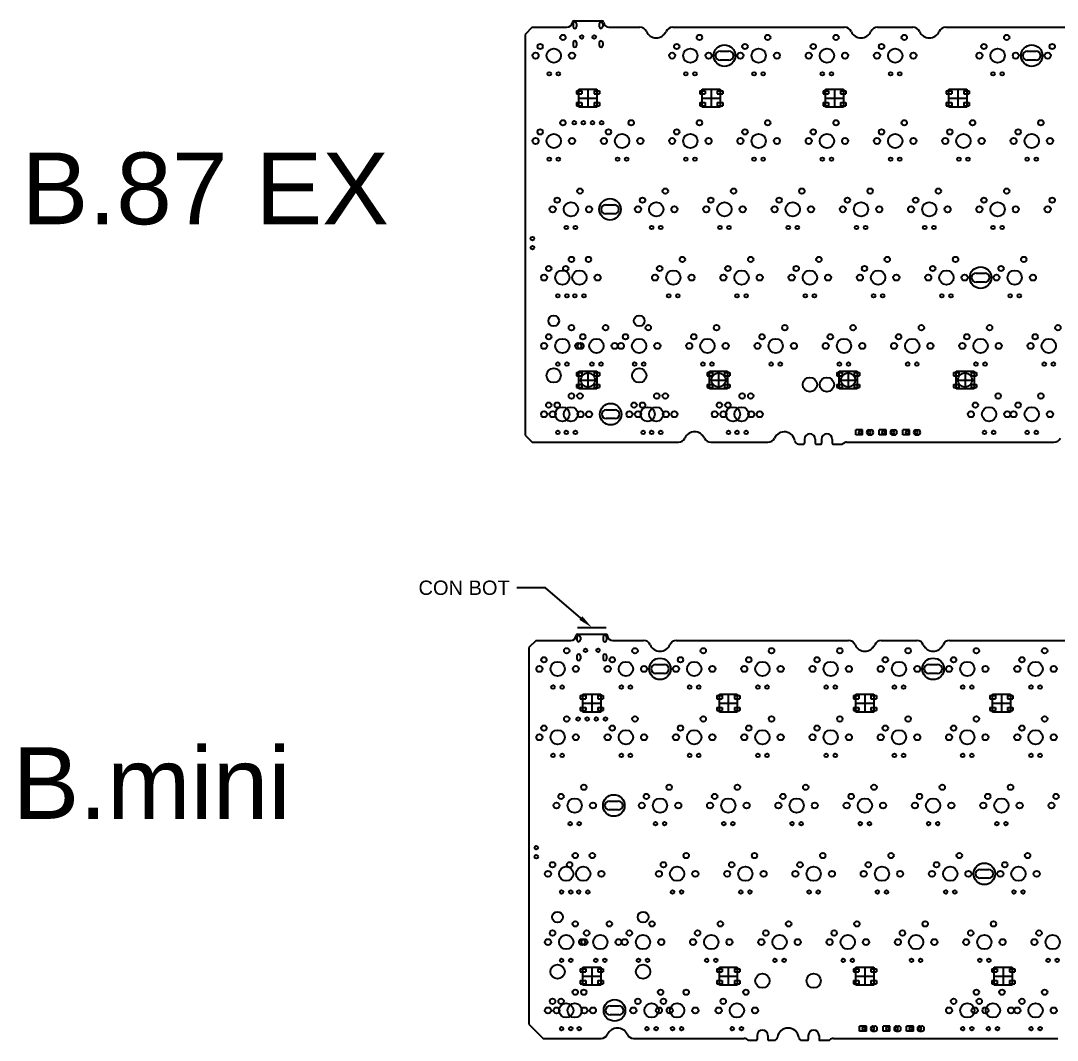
# Model space of a CAD drawing. Header units: millimetres. Extents: x 439 to 1009, y -254 to 714.
# Drawn here: x 442.2 to 731.4, y 246.3 to 530.6 of the extents above; entities that cross this region are included whole.
import ezdxf
from ezdxf import colors
from ezdxf.entities.mleader import LeaderData, LeaderLine
from ezdxf.math import Vec2, Vec3

# ---------------------------------------------------------------- set-up
doc = ezdxf.new("R2010")
doc.units = ezdxf.units.MM
doc.layers.add('b87ex', color=220, linetype='Continuous')
doc.layers.add('bmini', color=150, linetype='Continuous')
doc.styles.get("Standard").update_dxf_attribs({"font": 'arial.ttf'})

msp = doc.modelspace()

# ---------------------------------------------------------------- linework, layer by layer
at = {"layer": 'b87ex', "color": 2}
for p, q in [((596.31, 529.8), (596.31, 529)), ((597.31, 529.8), (597.31, 529)), ((603.61, 529.8), (603.61, 529)), ((604.61, 529.8), (604.61, 529)), ((596.31, 524.55), (596.31, 523.75)), ((597.31, 524.55), (597.31, 523.75)), ((603.61, 524.55), (603.61, 523.75)), ((604.61, 524.55), (604.61, 523.75)), ((677.08, 416.53), (675.18, 416.53)), ((675.18, 415.13), (675.18, 416.53)), ((677.08, 415.13), (677.08, 416.53)), ((678.92, 416.53), (679.43, 416.53)), ((683.66, 416.53), (681.76, 416.53)), ((681.76, 415.13), (681.76, 416.53)), ((683.66, 415.13), (683.66, 416.53)), ((685.5, 416.53), (686.01, 416.53)), ((690.19, 416.53), (688.28, 416.53)), ((688.28, 415.13), (688.28, 416.53)), ((690.19, 415.13), (690.19, 416.53)), ((692.03, 416.53), (692.54, 416.53)), ((677.08, 415.13), (675.18, 415.13)), ((678.92, 415.13), (679.43, 415.13)), ((683.66, 415.13), (681.76, 415.13)), ((685.5, 415.13), (686.01, 415.13)), ((690.19, 415.13), (688.28, 415.13)), ((692.03, 415.13), (692.54, 415.13))]:
    msp.add_line(p, q, dxfattribs=at)
at = {"layer": 'b87ex'}
for p, q in [((596.6, 530.65), (604.33, 530.65)), ((584.91, 528.85), (582.91, 526.85)), ((582.91, 526.85), (582.91, 415.09)), ((584.91, 528.85), (594.61, 528.85)), ((606.32, 528.85), (614.93, 528.85)), ((624.1, 528.85), (672.08, 528.85)), ((681.25, 528.85), (691.13, 528.85)), ((700.3, 528.85), (786.38, 528.85)), ((597.26, 511.12), (597.26, 510.22)), ((597.26, 511.12), (598.76, 511.12)), ((597.26, 510.22), (598.76, 510.22)), ((597.96, 511.52), (602.96, 511.52)), ((597.96, 506.52), (597.96, 511.52)), ((597.96, 509.02), (602.96, 509.02)), ((598.76, 511.12), (598.76, 510.22)), ((600.46, 511.52), (600.46, 506.52)), ((602.16, 511.12), (602.16, 510.22)), ((602.16, 511.12), (603.66, 511.12)), ((602.16, 510.22), (603.66, 510.22)), ((602.96, 511.52), (602.96, 506.52)), ((603.66, 511.12), (603.66, 510.22)), ((631.66, 511.12), (631.66, 510.22)), ((631.66, 511.12), (633.16, 511.12)), ((631.66, 510.22), (633.16, 510.22)), ((632.36, 511.52), (637.36, 511.52)), ((632.36, 506.52), (632.36, 511.52)), ((632.36, 509.02), (637.36, 509.02)), ((633.16, 511.12), (633.16, 510.22)), ((634.86, 511.52), (634.86, 506.52)), ((636.56, 511.12), (636.56, 510.22)), ((636.56, 511.12), (638.06, 511.12)), ((636.56, 510.22), (638.06, 510.22)), ((637.36, 511.52), (637.36, 506.52)), ((638.06, 511.12), (638.06, 510.22)), ((666.05, 511.12), (666.05, 510.22)), ((666.05, 511.12), (667.55, 511.12)), ((666.05, 510.22), (667.55, 510.22)), ((666.75, 511.52), (671.75, 511.52)), ((666.75, 506.52), (666.75, 511.52)), ((666.75, 509.02), (671.75, 509.02)), ((667.55, 511.12), (667.55, 510.22)), ((669.25, 511.52), (669.25, 506.52)), ((670.95, 511.12), (670.95, 510.22)), ((670.95, 511.12), (672.45, 511.12)), ((670.95, 510.22), (672.45, 510.22)), ((671.75, 511.52), (671.75, 506.52)), ((672.45, 511.12), (672.45, 510.22)), ((700.45, 511.12), (700.45, 510.22)), ((700.45, 511.12), (701.95, 511.12)), ((700.45, 510.22), (701.95, 510.22)), ((701.15, 511.52), (706.15, 511.52)), ((701.15, 506.52), (701.15, 511.52)), ((701.15, 509.02), (706.15, 509.02)), ((701.95, 511.12), (701.95, 510.22)), ((703.65, 511.52), (703.65, 506.52)), ((705.35, 511.12), (705.35, 510.22)), ((705.35, 511.12), (706.85, 511.12)), ((705.35, 510.22), (706.85, 510.22)), ((706.15, 511.52), (706.15, 506.52)), ((706.85, 511.12), (706.85, 510.22)), ((597.26, 507.82), (597.26, 506.92)), ((597.26, 507.82), (598.76, 507.82)), ((597.26, 506.92), (598.76, 506.92)), ((602.96, 506.52), (597.96, 506.52)), ((598.76, 507.82), (598.76, 506.92)), ((602.16, 507.82), (602.16, 506.92)), ((602.16, 507.82), (603.66, 507.82)), ((602.16, 506.92), (603.66, 506.92)), ((603.66, 507.82), (603.66, 506.92)), ((631.66, 507.82), (631.66, 506.92)), ((631.66, 507.82), (633.16, 507.82)), ((631.66, 506.92), (633.16, 506.92)), ((637.36, 506.52), (632.36, 506.52)), ((633.16, 507.82), (633.16, 506.92)), ((636.56, 507.82), (636.56, 506.92)), ((636.56, 507.82), (638.06, 507.82)), ((636.56, 506.92), (638.06, 506.92)), ((638.06, 507.82), (638.06, 506.92)), ((666.05, 507.82), (666.05, 506.92)), ((666.05, 507.82), (667.55, 507.82)), ((666.05, 506.92), (667.55, 506.92)), ((671.75, 506.52), (666.75, 506.52)), ((667.55, 507.82), (667.55, 506.92)), ((670.95, 507.82), (670.95, 506.92)), ((670.95, 507.82), (672.45, 507.82)), ((670.95, 506.92), (672.45, 506.92)), ((672.45, 507.82), (672.45, 506.92)), ((700.45, 507.82), (700.45, 506.92)), ((700.45, 507.82), (701.95, 507.82)), ((700.45, 506.92), (701.95, 506.92)), ((706.15, 506.52), (701.15, 506.52)), ((701.95, 507.82), (701.95, 506.92)), ((705.35, 507.82), (705.35, 506.92)), ((705.35, 507.82), (706.85, 507.82)), ((705.35, 506.92), (706.85, 506.92)), ((706.85, 507.82), (706.85, 506.92)), ((597.26, 432.54), (597.26, 431.64)), ((597.26, 432.54), (598.76, 432.54)), ((597.26, 431.64), (598.76, 431.64)), ((597.96, 432.94), (602.96, 432.94)), ((597.96, 427.94), (597.96, 432.94)), ((598.76, 432.54), (598.76, 431.64)), ((600.46, 432.94), (600.46, 427.94)), ((602.16, 432.54), (602.16, 431.64)), ((602.16, 432.54), (603.66, 432.54)), ((602.16, 431.64), (603.66, 431.64)), ((602.96, 432.94), (602.96, 427.94)), ((603.66, 432.54), (603.66, 431.64)), ((633.69, 432.54), (633.69, 431.64)), ((633.69, 432.54), (635.19, 432.54)), ((633.69, 431.64), (635.19, 431.64)), ((634.39, 432.94), (639.39, 432.94)), ((634.39, 427.94), (634.39, 432.94)), ((635.19, 432.54), (635.19, 431.64)), ((636.89, 432.94), (636.89, 427.94)), ((638.59, 432.54), (638.59, 431.64)), ((638.59, 432.54), (640.09, 432.54)), ((638.59, 431.64), (640.09, 431.64)), ((639.39, 432.94), (639.39, 427.94)), ((640.09, 432.54), (640.09, 431.64)), ((669.86, 432.54), (669.86, 431.64)), ((669.86, 432.54), (671.36, 432.54)), ((669.86, 431.64), (671.36, 431.64)), ((670.56, 432.94), (675.56, 432.94)), ((670.56, 427.94), (670.56, 432.94)), ((671.36, 432.54), (671.36, 431.64)), ((673.06, 432.94), (673.06, 427.94)), ((674.76, 432.54), (674.76, 431.64)), ((674.76, 432.54), (676.26, 432.54)), ((674.76, 431.64), (676.26, 431.64)), ((675.56, 432.94), (675.56, 427.94)), ((676.26, 432.54), (676.26, 431.64)), ((702.48, 432.54), (702.48, 431.64)), ((702.48, 432.54), (703.98, 432.54)), ((702.48, 431.64), (703.98, 431.64)), ((703.18, 432.94), (708.18, 432.94)), ((703.18, 427.94), (703.18, 432.94)), ((703.98, 432.54), (703.98, 431.64)), ((705.68, 432.94), (705.68, 427.94)), ((707.38, 432.54), (707.38, 431.64)), ((707.38, 432.54), (708.88, 432.54)), ((707.38, 431.64), (708.88, 431.64)), ((708.18, 432.94), (708.18, 427.94)), ((708.88, 432.54), (708.88, 431.64)), ((597.26, 429.24), (597.26, 428.34)), ((597.26, 429.24), (598.76, 429.24)), ((597.26, 428.34), (598.76, 428.34)), ((597.96, 430.44), (602.96, 430.44)), ((598.76, 429.24), (598.76, 428.34)), ((602.16, 429.24), (602.16, 428.34)), ((602.16, 429.24), (603.66, 429.24)), ((602.16, 428.34), (603.66, 428.34)), ((603.66, 429.24), (603.66, 428.34)), ((633.69, 429.24), (633.69, 428.34)), ((633.69, 429.24), (635.19, 429.24)), ((633.69, 428.34), (635.19, 428.34)), ((634.39, 430.44), (639.39, 430.44)), ((635.19, 429.24), (635.19, 428.34)), ((638.59, 429.24), (638.59, 428.34)), ((638.59, 429.24), (640.09, 429.24)), ((638.59, 428.34), (640.09, 428.34)), ((640.09, 429.24), (640.09, 428.34)), ((669.86, 429.24), (669.86, 428.34)), ((669.86, 429.24), (671.36, 429.24)), ((669.86, 428.34), (671.36, 428.34)), ((670.56, 430.44), (675.56, 430.44)), ((671.36, 429.24), (671.36, 428.34)), ((674.76, 429.24), (674.76, 428.34)), ((674.76, 429.24), (676.26, 429.24)), ((674.76, 428.34), (676.26, 428.34)), ((676.26, 429.24), (676.26, 428.34)), ((702.48, 429.24), (702.48, 428.34)), ((702.48, 429.24), (703.98, 429.24)), ((702.48, 428.34), (703.98, 428.34)), ((703.18, 430.44), (708.18, 430.44)), ((703.98, 429.24), (703.98, 428.34)), ((707.38, 429.24), (707.38, 428.34)), ((707.38, 429.24), (708.88, 429.24)), ((707.38, 428.34), (708.88, 428.34)), ((708.88, 429.24), (708.88, 428.34)), ((602.96, 427.94), (597.96, 427.94)), ((639.39, 427.94), (634.39, 427.94)), ((675.56, 427.94), (670.56, 427.94)), ((708.18, 427.94), (703.18, 427.94)), ((582.91, 415.09), (584.91, 413.09)), ((660.88, 413.93), (660.88, 412.79)), ((663.88, 413.93), (663.88, 412.79)), ((665.64, 413.93), (665.64, 412.79)), ((668.64, 413.93), (668.64, 412.79)), ((584.91, 413.09), (625.69, 413.09)), ((634.77, 413.09), (650.69, 413.09)), ((659.19, 412.59), (660.68, 412.59)), ((664.08, 412.59), (665.44, 412.59)), ((668.84, 412.59), (671.31, 412.59)), ((672.64, 413.09), (730.47, 413.09))]:
    msp.add_line(p, q, dxfattribs=at)
at = {"layer": 'b87ex', "color": 3}
for p, q in [((637.31, 522.17), (639.81, 522.17)), ((723.04, 522.17), (725.54, 522.17)), ((639.81, 519.68), (637.31, 519.68)), ((725.54, 519.68), (723.04, 519.68)), ((605.36, 479.31), (607.86, 479.31)), ((607.86, 476.82), (605.36, 476.82)), ((708.75, 460.26), (711.25, 460.26)), ((711.25, 457.77), (708.75, 457.77)), ((605.56, 422.16), (608.06, 422.16)), ((608.06, 419.67), (605.56, 419.67))]:
    msp.add_line(p, q, dxfattribs=at)
at = {"layer": 'b87ex'}
for centre, radius in [((593.48, 526), 0.75), ((631.58, 526), 0.75), ((650.63, 526), 0.75), ((669.68, 526), 0.75), ((688.73, 526), 0.75), ((717.3, 526), 0.75), ((587.13, 523.46), 0.75), ((625.23, 523.46), 0.75), ((644.28, 523.46), 0.75), ((663.33, 523.46), 0.75), ((682.38, 523.46), 0.75), ((710.95, 523.46), 0.75), ((730, 523.46), 0.75), ((585.86, 520.92), 0.85), ((590.94, 520.92), 2), ((596.02, 520.92), 0.85), ((623.96, 520.92), 0.85), ((629.04, 520.92), 2), ((634.12, 520.92), 0.85), ((643.01, 520.92), 0.85), ((648.09, 520.92), 2), ((653.17, 520.92), 0.85), ((662.06, 520.92), 0.85), ((667.14, 520.92), 2), ((672.22, 520.92), 0.85), ((681.11, 520.92), 0.85), ((686.19, 520.92), 2), ((691.27, 520.92), 0.85), ((709.68, 520.92), 0.85), ((714.76, 520.92), 2), ((719.84, 520.92), 0.85), ((728.73, 520.92), 0.85), ((589.67, 515.84), 0.5), ((592.21, 515.84), 0.5), ((627.77, 515.84), 0.5), ((630.31, 515.84), 0.5), ((646.82, 515.84), 0.5), ((649.36, 515.84), 0.5), ((665.87, 515.84), 0.5), ((668.41, 515.84), 0.5), ((684.92, 515.84), 0.5), ((687.46, 515.84), 0.5), ((713.49, 515.84), 0.5), ((716.03, 515.84), 0.5), ((587.13, 499.65), 0.75), ((593.48, 502.19), 0.75), ((606.18, 499.65), 0.75), ((612.53, 502.19), 0.75), ((625.23, 499.65), 0.75), ((631.58, 502.19), 0.75), ((644.28, 499.65), 0.75), ((650.63, 502.19), 0.75), ((663.33, 499.65), 0.75), ((669.68, 502.19), 0.75), ((682.38, 499.65), 0.75), ((688.73, 502.19), 0.75), ((701.43, 499.65), 0.75), ((707.78, 502.19), 0.75), ((720.48, 499.65), 0.75), ((726.83, 502.19), 0.75), ((585.86, 497.11), 0.85), ((590.94, 497.11), 2), ((596.02, 497.11), 0.85), ((604.91, 497.11), 0.85), ((609.99, 497.11), 2), ((615.07, 497.11), 0.85), ((623.96, 497.11), 0.85), ((629.04, 497.11), 2), ((634.12, 497.11), 0.85), ((643.01, 497.11), 0.85), ((648.09, 497.11), 2), ((653.17, 497.11), 0.85), ((662.06, 497.11), 0.85), ((667.14, 497.11), 2), ((672.22, 497.11), 0.85), ((681.11, 497.11), 0.85), ((686.19, 497.11), 2), ((691.27, 497.11), 0.85), ((700.16, 497.11), 0.85), ((705.24, 497.11), 2), ((710.32, 497.11), 0.85), ((719.21, 497.11), 0.85), ((724.29, 497.11), 2), ((729.37, 497.11), 0.85), ((589.67, 492.03), 0.5), ((592.21, 492.03), 0.5), ((608.72, 492.03), 0.5), ((611.26, 492.03), 0.5), ((627.77, 492.03), 0.5), ((630.31, 492.03), 0.5), ((646.82, 492.03), 0.5), ((649.36, 492.03), 0.5), ((665.87, 492.03), 0.5), ((668.41, 492.03), 0.5), ((684.92, 492.03), 0.5), ((687.46, 492.03), 0.5), ((703.97, 492.03), 0.5), ((706.51, 492.03), 0.5), ((723.02, 492.03), 0.5), ((725.56, 492.03), 0.5), ((598.24, 483.14), 0.75), ((622.05, 483.14), 0.75), ((641.1, 483.14), 0.75), ((660.15, 483.14), 0.75), ((679.2, 483.14), 0.75), ((698.25, 483.14), 0.75), ((717.3, 483.14), 0.75), ((591.89, 480.6), 0.75), ((615.7, 480.6), 0.75), ((634.75, 480.6), 0.75), ((653.8, 480.6), 0.75), ((672.85, 480.6), 0.75), ((691.9, 480.6), 0.75), ((710.95, 480.6), 0.75), ((730, 480.6), 0.75), ((590.62, 478.06), 0.85), ((595.7, 478.06), 2), ((600.78, 478.06), 0.85), ((614.43, 478.06), 0.85), ((619.51, 478.06), 2), ((624.59, 478.06), 0.85), ((633.48, 478.06), 0.85), ((638.56, 478.06), 2), ((643.64, 478.06), 0.85), ((652.53, 478.06), 0.85), ((657.61, 478.06), 2), ((662.69, 478.06), 0.85), ((671.58, 478.06), 0.85), ((676.66, 478.06), 2), ((681.74, 478.06), 0.85), ((690.63, 478.06), 0.85), ((695.71, 478.06), 2), ((700.79, 478.06), 0.85), ((709.68, 478.06), 0.85), ((714.76, 478.06), 2), ((719.84, 478.06), 0.85), ((728.73, 478.06), 0.85), ((594.43, 472.98), 0.5), ((596.97, 472.98), 0.5), ((618.24, 472.98), 0.5), ((620.78, 472.98), 0.5), ((637.29, 472.98), 0.5), ((639.83, 472.98), 0.5), ((656.34, 472.98), 0.5), ((658.88, 472.98), 0.5), ((675.39, 472.98), 0.5), ((677.93, 472.98), 0.5), ((694.44, 472.98), 0.5), ((696.98, 472.98), 0.5), ((713.49, 472.98), 0.5), ((716.03, 472.98), 0.5), ((595.86, 464.09), 0.75), ((600.62, 464.09), 0.75), ((626.82, 464.09), 0.75), ((645.87, 464.09), 0.75), ((664.92, 464.09), 0.75), ((683.97, 464.09), 0.75), ((703.02, 464.09), 0.75), ((722.07, 464.09), 0.75), ((588.24, 459.01), 0.85), ((589.51, 461.55), 0.75), ((593.32, 459.01), 2), ((594.27, 461.55), 0.75), ((598.08, 459.01), 2), ((603.16, 459.01), 0.85), ((619.2, 459.01), 0.85), ((620.47, 461.55), 0.75), ((624.28, 459.01), 2), ((629.36, 459.01), 0.85), ((638.25, 459.01), 0.85), ((639.52, 461.55), 0.75), ((643.33, 459.01), 2), ((648.41, 459.01), 0.85), ((657.3, 459.01), 0.85), ((658.57, 461.55), 0.75), ((662.38, 459.01), 2), ((667.46, 459.01), 0.85), ((676.35, 459.01), 0.85), ((677.62, 461.55), 0.75), ((681.43, 459.01), 2), ((686.51, 459.01), 0.85), ((695.4, 459.01), 0.85), ((696.67, 461.55), 0.75), ((700.48, 459.01), 2), ((705.56, 459.01), 0.85), ((714.45, 459.01), 0.85), ((715.72, 461.55), 0.75), ((719.53, 459.01), 2), ((724.61, 459.01), 0.85), ((592.05, 453.93), 0.5), ((594.59, 453.93), 0.5), ((596.81, 453.93), 0.5), ((599.35, 453.93), 0.5), ((623.01, 453.93), 0.5), ((625.55, 453.93), 0.5), ((642.06, 453.93), 0.5), ((644.6, 453.93), 0.5), ((661.11, 453.93), 0.5), ((663.65, 453.93), 0.5), ((680.16, 453.93), 0.5), ((682.7, 453.93), 0.5), ((699.21, 453.93), 0.5), ((701.75, 453.93), 0.5), ((718.26, 453.93), 0.5), ((720.8, 453.93), 0.5), ((590.91, 446.95), 1.5), ((614.78, 446.95), 1.5), ((595.86, 445.04), 0.75), ((605.38, 445.04), 0.75), ((617.29, 445.04), 0.75), ((636.34, 445.04), 0.75), ((655.39, 445.04), 0.75), ((674.44, 445.04), 0.75), ((693.49, 445.04), 0.75), ((712.54, 445.04), 0.75), ((731.59, 445.04), 0.75), ((589.51, 442.5), 0.75), ((599.03, 442.5), 0.75), ((610.94, 442.5), 0.75), ((629.99, 442.5), 0.75), ((649.04, 442.5), 0.75), ((668.09, 442.5), 0.75), ((687.14, 442.5), 0.75), ((706.19, 442.5), 0.75), ((725.24, 442.5), 0.75), ((588.24, 439.96), 0.85), ((597.76, 439.96), 0.85), ((597.76, 439.96), 0.85), ((598.4, 439.96), 0.85), ((607.92, 439.96), 0.85), ((609.67, 439.96), 0.85), ((614.75, 439.96), 2), ((619.83, 439.96), 0.85), ((628.72, 439.96), 0.85), ((633.8, 439.96), 2), ((638.88, 439.96), 0.85), ((647.77, 439.96), 0.85), ((652.85, 439.96), 2), ((657.93, 439.96), 0.85), ((666.82, 439.96), 0.85), ((671.9, 439.96), 2), ((676.98, 439.96), 0.85), ((685.87, 439.96), 0.85), ((690.95, 439.96), 2), ((696.03, 439.96), 0.85), ((704.92, 439.96), 0.85), ((710, 439.96), 2), ((715.08, 439.96), 0.85), ((723.97, 439.96), 0.85), ((729.05, 439.96), 2), ((592.05, 434.88), 0.5), ((594.59, 434.88), 0.5), ((601.57, 434.88), 0.5), ((604.11, 434.88), 0.5), ((613.48, 434.88), 0.5), ((616.02, 434.88), 0.5), ((632.53, 434.88), 0.5), ((635.07, 434.88), 0.5), ((651.58, 434.88), 0.5), ((654.12, 434.88), 0.5), ((670.63, 434.88), 0.5), ((673.17, 434.88), 0.5), ((689.68, 434.88), 0.5), ((692.22, 434.88), 0.5), ((708.73, 434.88), 0.5), ((711.27, 434.88), 0.5), ((727.78, 434.88), 0.5), ((730.32, 434.88), 0.5), ((590.91, 431.71), 2), ((600.46, 430.44), 2), ((614.78, 431.71), 2), ((636.89, 430.44), 2), ((662.38, 429.17), 2), ((667.14, 429.17), 2), ((673.06, 430.44), 2), ((705.68, 430.44), 2), ((595.86, 425.99), 0.75), ((598.24, 425.99), 0.75), ((619.67, 425.99), 0.75), ((622.05, 425.99), 0.75), ((643.48, 425.99), 0.75), ((645.87, 425.99), 0.75), ((714.92, 425.99), 0.75), ((726.83, 425.99), 0.75), ((589.51, 423.45), 0.75), ((591.89, 423.45), 0.75), ((593.32, 420.91), 2), ((595.7, 420.91), 2), ((613.32, 423.45), 0.75), ((615.7, 423.45), 0.75), ((617.13, 420.91), 2), ((619.51, 420.91), 2), ((637.13, 423.45), 0.75), ((639.52, 423.45), 0.75), ((640.94, 420.91), 2), ((643.33, 420.91), 2), ((708.57, 423.45), 0.75), ((712.38, 420.91), 2), ((720.48, 423.45), 0.75), ((724.29, 420.91), 2), ((588.24, 420.91), 0.85), ((590.62, 420.91), 0.85), ((598.4, 420.91), 0.85), ((600.78, 420.91), 0.85), ((612.05, 420.91), 0.85), ((614.43, 420.91), 0.85), ((622.21, 420.91), 0.85), ((624.59, 420.91), 0.85), ((635.86, 420.91), 0.85), ((638.25, 420.91), 0.85), ((646.02, 420.91), 0.85), ((648.41, 420.91), 0.85), ((707.3, 420.91), 0.85), ((717.46, 420.91), 0.85), ((719.21, 420.91), 0.85), ((729.37, 420.91), 0.85), ((592.05, 415.83), 0.5), ((594.43, 415.83), 0.5), ((596.97, 415.83), 0.5), ((615.86, 415.83), 0.5), ((618.24, 415.83), 0.5), ((620.78, 415.83), 0.5), ((639.67, 415.83), 0.5), ((642.06, 415.83), 0.5), ((644.6, 415.83), 0.5), ((711.11, 415.83), 0.5), ((713.65, 415.83), 0.5), ((723.02, 415.83), 0.5), ((725.56, 415.83), 0.5)]:
    msp.add_circle(centre, radius, dxfattribs=at)
at = {"layer": 'b87ex', "color": 2, "linetype": 'Continuous'}
for centre, radius in [((598.71, 526.1), 0.5), ((602.21, 526.1), 0.5), ((596.65, 502.19), 0.5), ((599.19, 502.19), 0.5), ((601.73, 502.19), 0.5), ((604.27, 502.19), 0.5), ((584.98, 469.9), 0.5), ((584.98, 467.36), 0.5), ((676.38, 415.83), 0.4), ((678.92, 415.83), 0.4), ((682.96, 415.83), 0.4), ((685.5, 415.83), 0.4), ((689.49, 415.83), 0.4), ((692.03, 415.83), 0.4)]:
    msp.add_circle(centre, radius, dxfattribs=at)
at = {"layer": 'b87ex', "color": 5}
for centre in [(638.56, 520.92), (724.29, 520.92), (606.61, 478.06), (710, 459.01), (606.81, 420.91)]:
    msp.add_circle(centre, 3, dxfattribs=at)
at = {"layer": 'b87ex', "color": 4}
for centre in [(593.32, 439.96), (602.84, 439.96)]:
    msp.add_circle(centre, 2, dxfattribs=at)
at = {"layer": 'b87ex'}
for centre, radius, start, end in [((594.61, 530.35), 1.5, 270, 354.2608), ((596.6, 530.15), 0.5, 90, 174.2608), ((604.33, 530.15), 0.5, 5.7392, 90), ((606.32, 530.35), 1.5, 185.7392, 270), ((614.93, 526.85), 2, 23.5782, 90), ((619.51, 528.85), 3, 203.5782, 336.4218), ((624.1, 526.85), 2, 90, 156.4218), ((672.08, 526.85), 2, 23.5782, 90), ((676.66, 528.85), 3, 203.5782, 336.4218), ((681.25, 526.85), 2, 90, 156.4218), ((691.13, 526.85), 2, 23.5782, 90), ((695.71, 528.85), 3, 203.5782, 336.4218), ((700.3, 526.85), 2, 90, 156.4218), ((625.69, 415.09), 2, 270, 335.1654), ((630.23, 412.99), 3, 24.8346, 155.1654), ((634.77, 415.09), 2, 204.8346, 270), ((650.69, 415.09), 2, 270, 335.1654), ((655.23, 412.99), 3, 8.6269, 155.1654), ((662.38, 413.93), 1.5, 0, 180), ((667.14, 413.93), 1.5, 0, 180), ((730.47, 415.09), 2, 270, 335.1654), ((659.19, 413.59), 1, 188.6269, 270), ((660.68, 412.79), 0.2, 270, 0), ((664.08, 412.79), 0.2, 180, 270), ((665.44, 412.79), 0.2, 270, 0), ((668.84, 412.79), 0.2, 180, 270), ((671.31, 413.09), 0.5, 270, 311.4096), ((672.64, 411.59), 1.5, 90, 131.4096)]:
    msp.add_arc(centre, radius, start, end, dxfattribs=at)
at = {"layer": 'b87ex', "color": 2, "linetype": 'Continuous'}
for centre, start, end in [((596.81, 529.8), 0, 180), ((604.11, 529.8), 0, 180), ((596.81, 529), 180, 0), ((604.11, 529), 180, 0), ((596.81, 524.55), 0, 180), ((596.81, 523.75), 180, 0), ((604.11, 524.55), 0, 180), ((604.11, 523.75), 180, 0)]:
    msp.add_arc(centre, 0.5, start, end, dxfattribs=at)
at = {"layer": 'b87ex', "color": 3}
for centre, start, end in [((637.31, 520.92), 90, 270), ((639.81, 520.92), 270, 90), ((723.04, 520.92), 90, 270), ((725.54, 520.92), 270, 90), ((605.36, 478.06), 90, 270), ((607.86, 478.06), 270, 90), ((708.75, 459.01), 90, 270), ((711.25, 459.01), 270, 90), ((605.56, 420.91), 90, 270), ((608.06, 420.91), 270, 90)]:
    msp.add_arc(centre, 1.24, start, end, dxfattribs=at)
at = {"layer": 'b87ex', "color": 2}
for centre, start, end in [((678.92, 415.83), 90, 180), ((679.43, 415.83), 360, 90), ((685.5, 415.83), 90, 180), ((686.01, 415.83), 360, 90), ((692.03, 415.83), 90, 180), ((692.54, 415.83), 360, 90), ((678.92, 415.83), 180, 270), ((679.43, 415.83), 270, 360), ((685.5, 415.83), 180, 270), ((686.01, 415.83), 270, 360), ((692.03, 415.83), 180, 270), ((692.54, 415.83), 270, 360)]:
    msp.add_arc(centre, 0.7, start, end, dxfattribs=at)
at = {"layer": 'bmini', "color": 2}
for p, q in [((597.38, 358.75), (597.38, 357.95)), ((598.38, 358.75), (598.38, 357.95)), ((604.68, 358.75), (604.68, 357.95)), ((605.68, 358.75), (605.68, 357.95)), ((597.38, 353.5), (597.38, 352.7)), ((598.38, 353.5), (598.38, 352.7)), ((604.68, 353.5), (604.68, 352.7)), ((605.68, 353.5), (605.68, 352.7)), ((619.33, 351.12), (621.83, 351.12)), ((695.53, 351.12), (698.03, 351.12)), ((621.83, 348.63), (619.33, 348.63)), ((698.03, 348.63), (695.53, 348.63)), ((606.42, 313.02), (608.93, 313.02)), ((608.93, 310.53), (606.42, 310.53)), ((709.81, 293.97), (712.32, 293.97)), ((712.32, 291.48), (709.81, 291.48)), ((606.63, 255.87), (609.13, 255.87)), ((609.13, 253.38), (606.63, 253.38)), ((678.15, 250.24), (676.24, 250.24)), ((676.24, 248.84), (676.24, 250.24)), ((678.15, 248.84), (676.24, 248.84)), ((678.15, 248.84), (678.15, 250.24)), ((679.99, 250.24), (680.5, 250.24)), ((679.99, 248.84), (680.5, 248.84)), ((684.73, 250.24), (682.82, 250.24)), ((682.82, 248.84), (682.82, 250.24)), ((684.73, 248.84), (682.82, 248.84)), ((684.73, 248.84), (684.73, 250.24)), ((686.57, 250.24), (687.07, 250.24)), ((686.57, 248.84), (687.07, 248.84)), ((691.26, 250.24), (689.35, 250.24)), ((689.35, 248.84), (689.35, 250.24)), ((691.26, 248.84), (689.35, 248.84)), ((691.26, 248.84), (691.26, 250.24)), ((693.1, 250.24), (693.6, 250.24)), ((693.1, 248.84), (693.6, 248.84))]:
    msp.add_line(p, q, dxfattribs=at)
at = {"layer": 'bmini', "color": 5}
msp.add_line((597.53, 361.45), (605.53, 361.45), dxfattribs=at)
at = {"layer": 'bmini'}
for p, q in [((597.66, 359.6), (605.4, 359.6)), ((585.98, 357.8), (583.98, 355.8)), ((583.98, 355.8), (583.98, 250.8)), ((585.98, 357.8), (595.67, 357.8)), ((607.39, 357.8), (616, 357.8)), ((625.16, 357.8), (673.15, 357.8)), ((682.31, 357.8), (692.2, 357.8)), ((701.36, 357.8), (749.35, 357.8)), ((598.33, 342.45), (598.33, 341.55)), ((598.33, 342.45), (599.83, 342.45)), ((598.33, 341.55), (599.83, 341.55)), ((599.03, 342.85), (604.03, 342.85)), ((599.03, 337.85), (599.03, 342.85)), ((599.83, 342.45), (599.83, 341.55)), ((601.53, 342.85), (601.53, 337.85)), ((603.23, 342.45), (603.23, 341.55)), ((603.23, 342.45), (604.73, 342.45)), ((603.23, 341.55), (604.73, 341.55)), ((604.03, 342.85), (604.03, 337.85)), ((604.73, 342.45), (604.73, 341.55)), ((636.43, 342.45), (636.43, 341.55)), ((636.43, 342.45), (637.93, 342.45)), ((636.43, 341.55), (637.93, 341.55)), ((637.13, 342.85), (642.13, 342.85)), ((637.13, 337.85), (637.13, 342.85)), ((637.93, 342.45), (637.93, 341.55)), ((639.63, 342.85), (639.63, 337.85)), ((641.33, 342.45), (641.33, 341.55)), ((641.33, 342.45), (642.83, 342.45)), ((641.33, 341.55), (642.83, 341.55)), ((642.13, 342.85), (642.13, 337.85)), ((642.83, 342.45), (642.83, 341.55)), ((674.53, 342.45), (674.53, 341.55)), ((674.53, 342.45), (676.03, 342.45)), ((674.53, 341.55), (676.03, 341.55)), ((675.23, 342.85), (680.23, 342.85)), ((675.23, 337.85), (675.23, 342.85)), ((676.03, 342.45), (676.03, 341.55)), ((677.73, 342.85), (677.73, 337.85)), ((679.43, 342.45), (679.43, 341.55)), ((679.43, 342.45), (680.93, 342.45)), ((679.43, 341.55), (680.93, 341.55)), ((680.23, 342.85), (680.23, 337.85)), ((680.93, 342.45), (680.93, 341.55)), ((712.63, 342.45), (712.63, 341.55)), ((712.63, 342.45), (714.13, 342.45)), ((712.63, 341.55), (714.13, 341.55)), ((713.33, 342.85), (718.33, 342.85)), ((713.33, 337.85), (713.33, 342.85)), ((714.13, 342.45), (714.13, 341.55)), ((715.83, 342.85), (715.83, 337.85)), ((717.53, 342.45), (717.53, 341.55)), ((717.53, 342.45), (719.03, 342.45)), ((717.53, 341.55), (719.03, 341.55)), ((718.33, 342.85), (718.33, 337.85)), ((719.03, 342.45), (719.03, 341.55)), ((598.33, 339.15), (598.33, 338.25)), ((598.33, 339.15), (599.83, 339.15)), ((599.03, 340.35), (604.03, 340.35)), ((599.83, 339.15), (599.83, 338.25)), ((603.23, 339.15), (603.23, 338.25)), ((603.23, 339.15), (604.73, 339.15)), ((604.73, 339.15), (604.73, 338.25)), ((636.43, 339.15), (636.43, 338.25)), ((636.43, 339.15), (637.93, 339.15)), ((637.13, 340.35), (642.13, 340.35)), ((637.93, 339.15), (637.93, 338.25)), ((641.33, 339.15), (641.33, 338.25)), ((641.33, 339.15), (642.83, 339.15)), ((642.83, 339.15), (642.83, 338.25)), ((674.53, 339.15), (674.53, 338.25)), ((674.53, 339.15), (676.03, 339.15)), ((675.23, 340.35), (680.23, 340.35)), ((676.03, 339.15), (676.03, 338.25)), ((679.43, 339.15), (679.43, 338.25)), ((679.43, 339.15), (680.93, 339.15)), ((680.93, 339.15), (680.93, 338.25)), ((712.63, 339.15), (712.63, 338.25)), ((712.63, 339.15), (714.13, 339.15)), ((713.33, 340.35), (718.33, 340.35)), ((714.13, 339.15), (714.13, 338.25)), ((717.53, 339.15), (717.53, 338.25)), ((717.53, 339.15), (719.03, 339.15)), ((719.03, 339.15), (719.03, 338.25)), ((598.33, 338.25), (599.83, 338.25)), ((604.03, 337.85), (599.03, 337.85)), ((603.23, 338.25), (604.73, 338.25)), ((636.43, 338.25), (637.93, 338.25)), ((642.13, 337.85), (637.13, 337.85)), ((641.33, 338.25), (642.83, 338.25)), ((674.53, 338.25), (676.03, 338.25)), ((680.23, 337.85), (675.23, 337.85)), ((679.43, 338.25), (680.93, 338.25)), ((712.63, 338.25), (714.13, 338.25)), ((718.33, 337.85), (713.33, 337.85)), ((717.53, 338.25), (719.03, 338.25)), ((598.33, 266.25), (598.33, 265.35)), ((598.33, 266.25), (599.83, 266.25)), ((599.03, 266.65), (604.03, 266.65)), ((599.03, 261.65), (599.03, 266.65)), ((599.83, 266.25), (599.83, 265.35)), ((601.53, 266.65), (601.53, 261.65)), ((603.23, 266.25), (603.23, 265.35)), ((603.23, 266.25), (604.73, 266.25)), ((604.03, 266.65), (604.03, 261.65)), ((604.73, 266.25), (604.73, 265.35)), ((636.43, 266.25), (636.43, 265.35)), ((636.43, 266.25), (637.93, 266.25)), ((637.13, 266.65), (642.13, 266.65)), ((637.13, 261.65), (637.13, 266.65)), ((637.93, 266.25), (637.93, 265.35)), ((639.63, 266.65), (639.63, 261.65)), ((641.33, 266.25), (641.33, 265.35)), ((641.33, 266.25), (642.83, 266.25)), ((642.13, 266.65), (642.13, 261.65)), ((642.83, 266.25), (642.83, 265.35)), ((674.53, 266.25), (674.53, 265.35)), ((674.53, 266.25), (676.03, 266.25)), ((675.23, 266.65), (680.23, 266.65)), ((675.23, 261.65), (675.23, 266.65)), ((676.03, 266.25), (676.03, 265.35)), ((677.73, 266.65), (677.73, 261.65)), ((679.43, 266.25), (679.43, 265.35)), ((679.43, 266.25), (680.93, 266.25)), ((680.23, 266.65), (680.23, 261.65)), ((680.93, 266.25), (680.93, 265.35)), ((713.14, 266.25), (713.14, 265.35)), ((713.14, 266.25), (714.64, 266.25)), ((713.84, 266.65), (718.84, 266.65)), ((713.84, 261.65), (713.84, 266.65)), ((714.64, 266.25), (714.64, 265.35)), ((716.34, 266.65), (716.34, 261.65)), ((718.04, 266.25), (718.04, 265.35)), ((718.04, 266.25), (719.54, 266.25)), ((718.84, 266.65), (718.84, 261.65)), ((719.54, 266.25), (719.54, 265.35)), ((598.33, 265.35), (599.83, 265.35)), ((599.03, 264.15), (604.03, 264.15)), ((603.23, 265.35), (604.73, 265.35)), ((636.43, 265.35), (637.93, 265.35)), ((637.13, 264.15), (642.13, 264.15)), ((641.33, 265.35), (642.83, 265.35)), ((674.53, 265.35), (676.03, 265.35)), ((675.23, 264.15), (680.23, 264.15)), ((679.43, 265.35), (680.93, 265.35)), ((713.14, 265.35), (714.64, 265.35)), ((713.84, 264.15), (718.84, 264.15)), ((718.04, 265.35), (719.54, 265.35)), ((598.33, 262.95), (598.33, 262.05)), ((598.33, 262.95), (599.83, 262.95)), ((598.33, 262.05), (599.83, 262.05)), ((604.03, 261.65), (599.03, 261.65)), ((599.83, 262.95), (599.83, 262.05)), ((603.23, 262.95), (603.23, 262.05)), ((603.23, 262.95), (604.73, 262.95)), ((603.23, 262.05), (604.73, 262.05)), ((604.73, 262.95), (604.73, 262.05)), ((636.43, 262.95), (636.43, 262.05)), ((636.43, 262.95), (637.93, 262.95)), ((636.43, 262.05), (637.93, 262.05)), ((642.13, 261.65), (637.13, 261.65)), ((637.93, 262.95), (637.93, 262.05)), ((641.33, 262.95), (641.33, 262.05)), ((641.33, 262.95), (642.83, 262.95)), ((641.33, 262.05), (642.83, 262.05)), ((642.83, 262.95), (642.83, 262.05)), ((674.53, 262.95), (674.53, 262.05)), ((674.53, 262.95), (676.03, 262.95)), ((674.53, 262.05), (676.03, 262.05)), ((680.23, 261.65), (675.23, 261.65)), ((676.03, 262.95), (676.03, 262.05)), ((679.43, 262.95), (679.43, 262.05)), ((679.43, 262.95), (680.93, 262.95)), ((679.43, 262.05), (680.93, 262.05)), ((680.93, 262.95), (680.93, 262.05)), ((713.14, 262.95), (713.14, 262.05)), ((713.14, 262.95), (714.64, 262.95)), ((713.14, 262.05), (714.64, 262.05)), ((718.84, 261.65), (713.84, 261.65)), ((714.64, 262.95), (714.64, 262.05)), ((718.04, 262.95), (718.04, 262.05)), ((718.04, 262.95), (719.54, 262.95)), ((718.04, 262.05), (719.54, 262.05)), ((719.54, 262.95), (719.54, 262.05)), ((583.98, 250.8), (587.98, 246.8)), ((587.98, 246.8), (604.14, 246.8)), ((613.21, 246.8), (644.06, 246.8)), ((645.39, 246.3), (647.45, 246.3)), ((647.65, 247.64), (647.65, 246.5)), ((650.65, 247.64), (650.65, 246.5)), ((650.85, 246.3), (652.34, 246.3)), ((660.25, 246.3), (661.74, 246.3)), ((661.94, 247.64), (661.94, 246.5)), ((664.94, 247.64), (664.94, 246.5)), ((665.14, 246.3), (667.62, 246.3)), ((668.94, 246.8), (731.53, 246.8))]:
    msp.add_line(p, q, dxfattribs=at)
for centre, radius in [((588.19, 352.41), 0.75), ((594.54, 354.95), 0.75), ((607.24, 352.41), 0.75), ((613.59, 354.95), 0.75), ((626.29, 352.41), 0.75), ((632.64, 354.95), 0.75), ((645.34, 352.41), 0.75), ((651.69, 354.95), 0.75), ((664.39, 352.41), 0.75), ((670.74, 354.95), 0.75), ((683.44, 352.41), 0.75), ((689.79, 354.95), 0.75), ((702.49, 352.41), 0.75), ((708.84, 354.95), 0.75), ((721.54, 352.41), 0.75), ((727.89, 354.95), 0.75), ((586.92, 349.87), 0.85), ((592, 349.87), 2), ((597.08, 349.87), 0.85), ((605.97, 349.87), 0.85), ((611.05, 349.87), 2), ((616.13, 349.87), 0.85), ((625.02, 349.87), 0.85), ((630.1, 349.87), 2), ((635.18, 349.87), 0.85), ((644.07, 349.87), 0.85), ((649.15, 349.87), 2), ((654.23, 349.87), 0.85), ((663.12, 349.87), 0.85), ((668.2, 349.87), 2), ((673.28, 349.87), 0.85), ((682.17, 349.87), 0.85), ((687.25, 349.87), 2), ((692.33, 349.87), 0.85), ((701.22, 349.87), 0.85), ((706.3, 349.87), 2), ((711.38, 349.87), 0.85), ((720.27, 349.87), 0.85), ((725.35, 349.87), 2), ((730.43, 349.87), 0.85), ((590.73, 344.79), 0.5), ((593.27, 344.79), 0.5), ((609.78, 344.79), 0.5), ((612.32, 344.79), 0.5), ((628.83, 344.79), 0.5), ((631.37, 344.79), 0.5), ((647.88, 344.79), 0.5), ((650.42, 344.79), 0.5), ((666.93, 344.79), 0.5), ((669.47, 344.79), 0.5), ((685.98, 344.79), 0.5), ((688.52, 344.79), 0.5), ((705.03, 344.79), 0.5), ((707.57, 344.79), 0.5), ((724.08, 344.79), 0.5), ((726.62, 344.79), 0.5), ((594.54, 335.9), 0.75), ((613.59, 335.9), 0.75), ((632.64, 335.9), 0.75), ((651.69, 335.9), 0.75), ((670.74, 335.9), 0.75), ((689.79, 335.9), 0.75), ((708.84, 335.9), 0.75), ((727.89, 335.9), 0.75), ((588.19, 333.36), 0.75), ((592, 330.82), 2), ((607.24, 333.36), 0.75), ((611.05, 330.82), 2), ((626.29, 333.36), 0.75), ((630.1, 330.82), 2), ((645.34, 333.36), 0.75), ((649.15, 330.82), 2), ((664.39, 333.36), 0.75), ((668.2, 330.82), 2), ((683.44, 333.36), 0.75), ((687.25, 330.82), 2), ((702.49, 333.36), 0.75), ((706.3, 330.82), 2), ((721.54, 333.36), 0.75), ((725.35, 330.82), 2), ((586.92, 330.82), 0.85), ((597.08, 330.82), 0.85), ((605.97, 330.82), 0.85), ((616.13, 330.82), 0.85), ((625.02, 330.82), 0.85), ((635.18, 330.82), 0.85), ((644.07, 330.82), 0.85), ((654.23, 330.82), 0.85), ((663.12, 330.82), 0.85), ((673.28, 330.82), 0.85), ((682.17, 330.82), 0.85), ((692.33, 330.82), 0.85), ((701.22, 330.82), 0.85), ((711.38, 330.82), 0.85), ((720.27, 330.82), 0.85), ((730.43, 330.82), 0.85), ((590.73, 325.74), 0.5), ((593.27, 325.74), 0.5), ((609.78, 325.74), 0.5), ((612.32, 325.74), 0.5), ((628.83, 325.74), 0.5), ((631.37, 325.74), 0.5), ((647.88, 325.74), 0.5), ((650.42, 325.74), 0.5), ((666.93, 325.74), 0.5), ((669.47, 325.74), 0.5), ((685.98, 325.74), 0.5), ((688.52, 325.74), 0.5), ((705.03, 325.74), 0.5), ((707.57, 325.74), 0.5), ((724.08, 325.74), 0.5), ((726.62, 325.74), 0.5), ((599.31, 316.85), 0.75), ((623.12, 316.85), 0.75), ((642.17, 316.85), 0.75), ((661.22, 316.85), 0.75), ((680.27, 316.85), 0.75), ((699.32, 316.85), 0.75), ((718.37, 316.85), 0.75), ((591.69, 311.77), 0.85), ((592.96, 314.31), 0.75), ((596.77, 311.77), 2), ((601.85, 311.77), 0.85), ((615.5, 311.77), 0.85), ((616.77, 314.31), 0.75), ((620.58, 311.77), 2), ((625.66, 311.77), 0.85), ((634.55, 311.77), 0.85), ((635.82, 314.31), 0.75), ((639.63, 311.77), 2), ((644.71, 311.77), 0.85), ((653.6, 311.77), 0.85), ((654.87, 314.31), 0.75), ((658.68, 311.77), 2), ((663.76, 311.77), 0.85), ((672.65, 311.77), 0.85), ((673.92, 314.31), 0.75), ((677.73, 311.77), 2), ((682.81, 311.77), 0.85), ((691.7, 311.77), 0.85), ((692.97, 314.31), 0.75), ((696.78, 311.77), 2), ((701.86, 311.77), 0.85), ((710.75, 311.77), 0.85), ((712.02, 314.31), 0.75), ((715.83, 311.77), 2), ((720.91, 311.77), 0.85), ((729.8, 311.77), 0.85), ((731.07, 314.31), 0.75), ((595.5, 306.69), 0.5), ((598.04, 306.69), 0.5), ((619.31, 306.69), 0.5), ((621.85, 306.69), 0.5), ((638.36, 306.69), 0.5), ((640.9, 306.69), 0.5), ((657.41, 306.69), 0.5), ((659.95, 306.69), 0.5), ((676.46, 306.69), 0.5), ((679, 306.69), 0.5), ((695.51, 306.69), 0.5), ((698.05, 306.69), 0.5), ((714.56, 306.69), 0.5), ((717.1, 306.69), 0.5), ((596.93, 297.8), 0.75), ((601.69, 297.8), 0.75), ((627.88, 297.8), 0.75), ((646.93, 297.8), 0.75), ((665.98, 297.8), 0.75), ((685.03, 297.8), 0.75), ((704.08, 297.8), 0.75), ((723.13, 297.8), 0.75), ((590.58, 295.26), 0.75), ((595.34, 295.26), 0.75), ((621.53, 295.26), 0.75), ((640.58, 295.26), 0.75), ((659.63, 295.26), 0.75), ((678.68, 295.26), 0.75), ((697.73, 295.26), 0.75), ((716.78, 295.26), 0.75), ((589.31, 292.72), 0.85), ((594.39, 292.72), 2), ((599.15, 292.72), 2), ((604.23, 292.72), 0.85), ((620.26, 292.72), 0.85), ((625.34, 292.72), 2), ((630.42, 292.72), 0.85), ((639.31, 292.72), 0.85), ((644.39, 292.72), 2), ((649.47, 292.72), 0.85), ((658.36, 292.72), 0.85), ((663.44, 292.72), 2), ((668.52, 292.72), 0.85), ((677.41, 292.72), 0.85), ((682.49, 292.72), 2), ((687.57, 292.72), 0.85), ((696.46, 292.72), 0.85), ((701.54, 292.72), 2), ((706.62, 292.72), 0.85), ((715.51, 292.72), 0.85), ((720.59, 292.72), 2), ((725.67, 292.72), 0.85), ((593.12, 287.64), 0.5), ((595.66, 287.64), 0.5), ((597.88, 287.64), 0.5), ((600.42, 287.64), 0.5), ((624.07, 287.64), 0.5), ((626.61, 287.64), 0.5), ((643.12, 287.64), 0.5), ((645.66, 287.64), 0.5), ((662.17, 287.64), 0.5), ((664.71, 287.64), 0.5), ((681.22, 287.64), 0.5), ((683.76, 287.64), 0.5), ((700.27, 287.64), 0.5), ((702.81, 287.64), 0.5), ((719.32, 287.64), 0.5), ((721.86, 287.64), 0.5), ((591.97, 280.66), 1.5), ((615.85, 280.66), 1.5), ((596.93, 278.75), 0.75), ((606.45, 278.75), 0.75), ((618.36, 278.75), 0.75), ((637.41, 278.75), 0.75), ((656.46, 278.75), 0.75), ((675.51, 278.75), 0.75), ((694.56, 278.75), 0.75), ((713.61, 278.75), 0.75), ((590.58, 276.21), 0.75), ((594.39, 273.67), 2), ((600.1, 276.21), 0.75), ((603.91, 273.67), 2), ((612.01, 276.21), 0.75), ((615.82, 273.67), 2), ((631.06, 276.21), 0.75), ((634.87, 273.67), 2), ((650.11, 276.21), 0.75), ((653.92, 273.67), 2), ((669.16, 276.21), 0.75), ((672.97, 273.67), 2), ((688.21, 276.21), 0.75), ((692.02, 273.67), 2), ((707.26, 276.21), 0.75), ((711.07, 273.67), 2), ((726.31, 276.21), 0.75), ((730.12, 273.67), 2), ((589.31, 273.67), 0.85), ((598.83, 273.67), 0.85), ((598.83, 273.67), 0.85), ((599.47, 273.67), 0.85), ((608.99, 273.67), 0.85), ((610.74, 273.67), 0.85), ((620.9, 273.67), 0.85), ((629.79, 273.67), 0.85), ((639.95, 273.67), 0.85), ((648.84, 273.67), 0.85), ((659, 273.67), 0.85), ((667.89, 273.67), 0.85), ((678.05, 273.67), 0.85), ((686.94, 273.67), 0.85), ((697.1, 273.67), 0.85), ((705.99, 273.67), 0.85), ((716.15, 273.67), 0.85), ((725.04, 273.67), 0.85), ((593.12, 268.59), 0.5), ((595.66, 268.59), 0.5), ((602.64, 268.59), 0.5), ((605.18, 268.59), 0.5), ((614.55, 268.59), 0.5), ((617.09, 268.59), 0.5), ((633.6, 268.59), 0.5), ((636.14, 268.59), 0.5), ((652.65, 268.59), 0.5), ((655.19, 268.59), 0.5), ((671.7, 268.59), 0.5), ((674.24, 268.59), 0.5), ((690.75, 268.59), 0.5), ((693.29, 268.59), 0.5), ((709.8, 268.59), 0.5), ((712.34, 268.59), 0.5), ((728.85, 268.59), 0.5), ((731.39, 268.59), 0.5), ((591.97, 265.42), 2), ((615.85, 265.42), 2), ((649.15, 262.88), 2), ((663.44, 262.88), 2), ((596.93, 259.7), 0.75), ((599.31, 259.7), 0.75), ((620.74, 259.7), 0.75), ((627.88, 259.7), 0.75), ((644.55, 259.7), 0.75), ((708.84, 259.7), 0.75), ((715.99, 259.7), 0.75), ((727.89, 259.7), 0.75), ((590.58, 257.16), 0.75), ((592.96, 257.16), 0.75), ((614.39, 257.16), 0.75), ((621.53, 257.16), 0.75), ((638.2, 257.16), 0.75), ((702.49, 257.16), 0.75), ((709.64, 257.16), 0.75), ((721.54, 257.16), 0.75), ((589.31, 254.62), 0.85), ((591.69, 254.62), 0.85), ((594.39, 254.62), 2), ((596.77, 254.62), 2), ((599.47, 254.62), 0.85), ((601.85, 254.62), 0.85), ((613.12, 254.62), 0.85), ((618.2, 254.62), 2), ((620.26, 254.62), 0.85), ((623.28, 254.62), 0.85), ((625.34, 254.62), 2), ((630.42, 254.62), 0.85), ((636.93, 254.62), 0.85), ((642.01, 254.62), 2), ((647.09, 254.62), 0.85), ((701.22, 254.62), 0.85), ((706.3, 254.62), 2), ((708.37, 254.62), 0.85), ((711.38, 254.62), 0.85), ((713.45, 254.62), 2), ((718.53, 254.62), 0.85), ((720.27, 254.62), 0.85), ((725.35, 254.62), 2), ((730.43, 254.62), 0.85), ((593.12, 249.54), 0.5), ((595.66, 249.54), 0.5), ((598.04, 249.54), 0.5), ((616.93, 249.54), 0.5), ((619.47, 249.54), 0.5), ((624.07, 249.54), 0.5), ((626.61, 249.54), 0.5), ((640.74, 249.54), 0.5), ((643.28, 249.54), 0.5), ((705.03, 249.54), 0.5), ((707.57, 249.54), 0.5), ((712.18, 249.54), 0.5), ((714.72, 249.54), 0.5), ((724.08, 249.54), 0.5), ((726.62, 249.54), 0.5)]:
    msp.add_circle(centre, radius, dxfattribs=at)
at = {"layer": 'bmini', "color": 2, "linetype": 'Continuous'}
for centre, radius in [((599.78, 355.05), 0.5), ((603.28, 355.05), 0.5), ((597.72, 335.9), 0.5), ((600.26, 335.9), 0.5), ((602.8, 335.9), 0.5), ((605.34, 335.9), 0.5), ((586.05, 300.02), 0.5), ((586.05, 297.48), 0.5), ((677.45, 249.54), 0.4), ((679.99, 249.54), 0.4), ((684.03, 249.54), 0.4), ((686.57, 249.54), 0.4), ((690.56, 249.54), 0.4), ((693.1, 249.54), 0.4)]:
    msp.add_circle(centre, radius, dxfattribs=at)
at = {"layer": 'bmini', "color": 2}
for centre in [(620.58, 349.87), (696.78, 349.87), (607.68, 311.77), (711.07, 292.72), (607.88, 254.62)]:
    msp.add_circle(centre, 3, dxfattribs=at)
at = {"layer": 'bmini'}
for centre, radius, start, end in [((595.67, 359.3), 1.5, 270, 354.2608), ((597.66, 359.1), 0.5, 90, 174.2608), ((605.4, 359.1), 0.5, 5.7392, 90), ((607.39, 359.3), 1.5, 185.7392, 270), ((616, 355.8), 2, 23.5782, 90), ((620.58, 357.8), 3, 203.5782, 336.4218), ((625.16, 355.8), 2, 90, 156.4218), ((673.15, 355.8), 2, 23.5782, 90), ((677.73, 357.8), 3, 203.5782, 336.4218), ((682.31, 355.8), 2, 90, 156.4218), ((692.2, 355.8), 2, 23.5782, 90), ((696.78, 357.8), 3, 203.5782, 336.4218), ((701.36, 355.8), 2, 90, 156.4218), ((608.67, 246.7), 3, 24.8346, 155.1654), ((649.15, 247.64), 1.5, 0, 180), ((656.3, 246.7), 3, 8.6269, 171.3731), ((663.44, 247.64), 1.5, 0, 180), ((604.14, 248.8), 2, 270, 335.1654), ((613.21, 248.8), 2, 204.8346, 270), ((644.06, 245.3), 1.5, 48.5904, 90), ((645.39, 246.8), 0.5, 228.5904, 270), ((647.45, 246.5), 0.2, 270, 0), ((650.85, 246.5), 0.2, 180, 270), ((652.34, 247.3), 1, 270, 351.3731), ((660.25, 247.3), 1, 188.6269, 270), ((661.74, 246.5), 0.2, 270, 0), ((665.14, 246.5), 0.2, 180, 270), ((667.62, 246.8), 0.5, 270, 311.4096), ((668.94, 245.3), 1.5, 90, 131.4096)]:
    msp.add_arc(centre, radius, start, end, dxfattribs=at)
at = {"layer": 'bmini', "color": 2, "linetype": 'Continuous'}
for centre, start, end in [((597.88, 358.75), 0, 180), ((605.18, 358.75), 0, 180), ((597.88, 357.95), 180, 0), ((605.18, 357.95), 180, 0), ((597.88, 353.5), 0, 180), ((605.18, 353.5), 0, 180), ((597.88, 352.7), 180, 0), ((605.18, 352.7), 180, 0)]:
    msp.add_arc(centre, 0.5, start, end, dxfattribs=at)
at = {"layer": 'bmini', "color": 2}
for centre, radius, start, end in [((619.33, 349.87), 1.24, 90, 270), ((621.83, 349.87), 1.24, 270, 90), ((695.53, 349.87), 1.24, 90, 270), ((698.03, 349.87), 1.24, 270, 90), ((606.42, 311.77), 1.24, 90, 270), ((608.93, 311.77), 1.24, 270, 90), ((709.81, 292.72), 1.24, 90, 270), ((712.32, 292.72), 1.24, 270, 90), ((606.63, 254.62), 1.24, 90, 270), ((609.13, 254.62), 1.24, 270, 90), ((679.99, 249.54), 0.7, 90, 180), ((679.99, 249.54), 0.7, 180, 270), ((680.5, 249.54), 0.7, 360, 90), ((680.5, 249.54), 0.7, 270, 360), ((686.57, 249.54), 0.7, 90, 180), ((686.57, 249.54), 0.7, 180, 270), ((687.07, 249.54), 0.7, 360, 90), ((687.07, 249.54), 0.7, 270, 360), ((693.1, 249.54), 0.7, 90, 180), ((693.1, 249.54), 0.7, 180, 270), ((693.6, 249.54), 0.7, 360, 90), ((693.6, 249.54), 0.7, 270, 360)]:
    msp.add_arc(centre, radius, start, end, dxfattribs=at)

# ---------------------------------------------------------------- texts
at = {"char_height": 20, "attachment_point": 1}
for s, insert in [('B.87 EX', (442.44, 493.89)), ('B.mini', (439.91, 328.04))]:
    msp.add_mtext_dynamic_manual_height_columns(s, width=118.9148, gutter_width=12.5, heights=[0], dxfattribs=dict(at, insert=insert))

# ---------------------------------------------------------------- leaders
at = {"layer": 'bmini'}
ml = msp.add_multileader_mtext('Standard', dxfattribs=at)
ml.set_content('CON BOT', color=256)
ml.set_leader_properties()
ml.build(insert=Vec2(0, 0))
ctx = ml.context
ctx.base_point, ctx.plane_origin = Vec3(551.57, 372.48), Vec3(601.53, 361.45)
ctx.text_align_type = 2
notes = []
notes.append((ctx, [(0, (1, 1, 0), (588.64, 372.48), (-1, 0), 8, [(0, [(601.53, 361.45)], 0, [])])]))
ctx.mtext.insert, ctx.mtext.alignment, ctx.mtext.flow_direction = Vec3(578.64, 374.51), 3, 5
for ctx, leaders in notes:
    for number, flags, end, landing, length, lines in leaders:
        leader = LeaderData()
        leader.index, (leader.has_last_leader_line, leader.has_dogleg_vector, leader.attachment_direction) = number, flags
        leader.last_leader_point, leader.dogleg_vector, leader.dogleg_length = Vec3(end), Vec3(landing), length
        for number, points, colour, breaks in lines:
            line = LeaderLine()
            line.index, line.vertices, line.color, line.breaks = number, Vec3.list(points), colors.encode_raw_color(colour), breaks
            leader.lines.append(line)
        ctx.leaders.append(leader)

doc.saveas('drawing.dxf')
